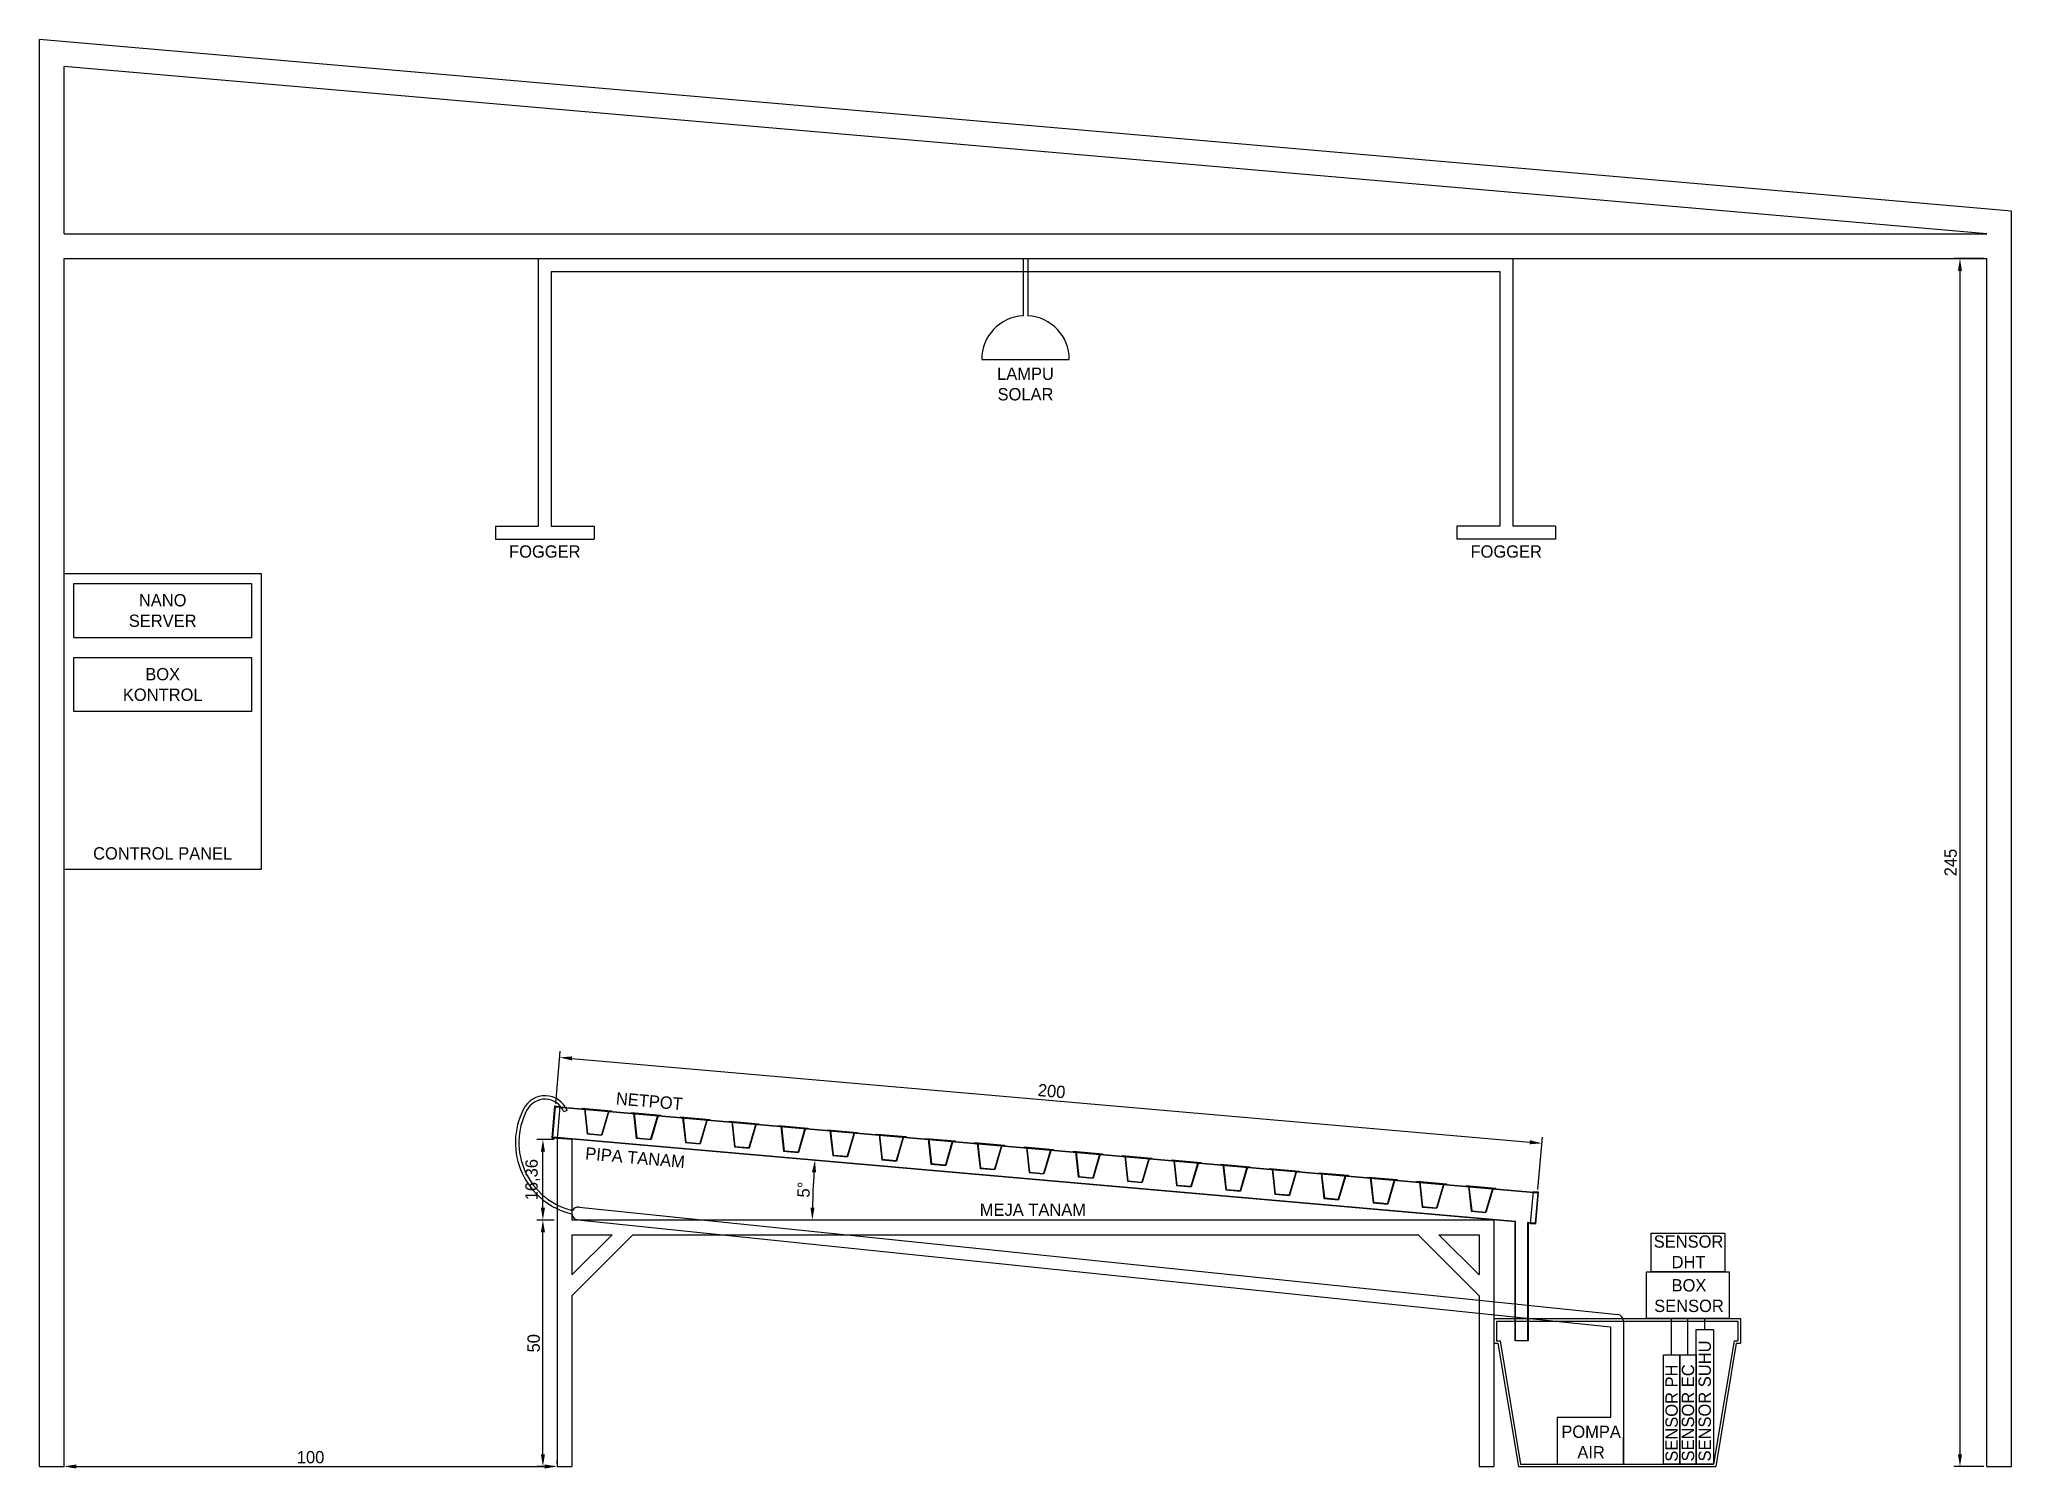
# Model space of a CAD drawing. Header units: millimetres. Extents: x 1384 to 1784, y 1096 to 1386.
import ezdxf

# ---------------------------------------------------------------- set-up
doc = ezdxf.new("R2010")
doc.units = ezdxf.units.MM
for name, color, linetype in [('bak_tampung', 132, 'Continuous'), ('dimensi', 7, 'Continuous'), ('fogger', 132, 'Continuous'), ('greenhouse', 93, 'Continuous'), ('kontrol', 20, 'Continuous'), ('lampu_solar', 61, 'Continuous'), ('meja', 81, 'Continuous'), ('netpot', 50, 'Continuous'), ('paralon', 131, 'Continuous'), ('sensor', 142, 'Continuous'), ('sistem_pompa', 210, 'Continuous')]:
    doc.layers.add(name, color=color, linetype=linetype)
doc.dimstyles.new('ISO-25', dxfattribs={"dimtxt": 2.5, "dimasz": 2.5, "dimexe": 1.25, "dimexo": 0.625, "dimtad": 1, "dimtxsty": 'Standard', "dimcen": 2.5, "dimadec": 0, "dimazin": 0, "dimtfac": 1, "dimtmove": 0, "dimatfit": 3, "dimfxl": 0, "dimarcsym": 0})

# ---------------------------------------------------------------- blocks, each defined once
blk = doc.blocks.new('*D3')
at = {"layer": 'Defpoints', "color": 0}
for p in [(1487.66, 1163.21), (1540.55, 1154.52), (1491.54, 1146.41), (1678.54, 1146.41), (1682.94, 1146.13)]:
    blk.add_point(p, dxfattribs=at)
at = {"layer": 'dimensi', "color": 0, "lineweight": -2}
blk.add_arc((1679.69, 1146.41), 139.38, 176.0277, 178.9723, dxfattribs=at)
at = {"layer": 'dimensi', "color": 0}
for points in [[(1540.23, 1156.1), (1541.06, 1156.04), (1540.84, 1158.56)], [(1540.75, 1148.91), (1539.92, 1148.92), (1540.31, 1146.41)]]:
    blk.add_solid(points, dxfattribs=at)
at = {"layer": 'dimensi', "color": 0, "insert": (1538.57, 1152.57), "char_height": 2.5, "attachment_point": 5, "rotation": 87.5}
blk.add_mtext('5°', dxfattribs=at)
blk = doc.blocks.new('*D4')
at = {"layer": 'Defpoints', "color": 0}
for p in [(1488.2, 1169.44), (1688.31, 1161.96), (1687.44, 1152.01)]:
    blk.add_point(p, dxfattribs=at)
at = {"layer": 'dimensi', "color": 0, "lineweight": -2}
for p, q in [((1488.26, 1170.06), (1489.18, 1180.64)), ((1491.56, 1179.18), (1685.82, 1162.18)), ((1687.49, 1152.63), (1688.42, 1163.21))]:
    blk.add_line(p, q, dxfattribs=at)
at = {"layer": 'dimensi', "color": 0}
for points in [[(1491.6, 1179.59), (1491.53, 1178.76), (1489.07, 1179.39)], [(1685.86, 1162.6), (1685.78, 1161.77), (1688.31, 1161.96)]]:
    blk.add_solid(points, dxfattribs=at)
at = {"layer": 'dimensi', "color": 0, "insert": (1588.85, 1172.55), "char_height": 2.5, "attachment_point": 5, "rotation": 355}
blk.add_mtext('200', dxfattribs=at)
blk = doc.blocks.new('*D5')
at = {"layer": 'Defpoints', "color": 0}
for p in [(1485.66, 1146.41), (1488.54, 1146.41), (1488.54, 1096.41)]:
    blk.add_point(p, dxfattribs=at)
at = {"layer": 'dimensi', "color": 0, "lineweight": -2}
for p, q in [((1487.92, 1146.41), (1484.41, 1146.41)), ((1485.66, 1098.91), (1485.66, 1143.91)), ((1487.92, 1096.41), (1484.41, 1096.41))]:
    blk.add_line(p, q, dxfattribs=at)
at = {"layer": 'dimensi', "color": 0}
for points in [[(1485.25, 1143.91), (1486.08, 1143.91), (1485.66, 1146.41)], [(1485.25, 1098.91), (1486.08, 1098.91), (1485.66, 1096.41)]]:
    blk.add_solid(points, dxfattribs=at)
at = {"layer": 'dimensi', "color": 0, "insert": (1483.79, 1121.41), "char_height": 2.5, "attachment_point": 5, "rotation": 90}
blk.add_mtext('50', dxfattribs=at)
blk = doc.blocks.new('*D6')
at = {"layer": 'Defpoints', "color": 0}
for p in [(1485.66, 1162.77), (1488.54, 1162.77), (1488.54, 1146.41)]:
    blk.add_point(p, dxfattribs=at)
at = {"layer": 'dimensi', "color": 0, "lineweight": -2}
for p, q in [((1487.92, 1162.77), (1484.41, 1162.77)), ((1485.66, 1148.91), (1485.66, 1160.27)), ((1487.92, 1146.41), (1484.41, 1146.41))]:
    blk.add_line(p, q, dxfattribs=at)
at = {"layer": 'dimensi', "color": 0}
for points in [[(1485.25, 1160.27), (1486.08, 1160.27), (1485.66, 1162.77)], [(1485.25, 1148.91), (1486.08, 1148.91), (1485.66, 1146.41)]]:
    blk.add_solid(points, dxfattribs=at)
at = {"layer": 'dimensi', "color": 0, "insert": (1483.58, 1154.59), "char_height": 2.5, "attachment_point": 5, "rotation": 90}
blk.add_mtext('16,36', dxfattribs=at)
blk = doc.blocks.new('*D7')
at = {"layer": 'Defpoints', "color": 0}
for p in [(1388.54, 1096.41), (1488.54, 1096.41), (1488.54, 1096.41)]:
    blk.add_point(p, dxfattribs=at)
at = {"layer": 'dimensi', "color": 0, "lineweight": -2}
for p, q in [((1388.54, 1097.04), (1388.54, 1097.66)), ((1391.04, 1096.41), (1486.04, 1096.41)), ((1488.54, 1097.04), (1488.54, 1097.66))]:
    blk.add_line(p, q, dxfattribs=at)
at = {"layer": 'dimensi', "color": 0}
for points in [[(1391.04, 1096.83), (1391.04, 1096), (1388.54, 1096.41)], [(1486.04, 1096.83), (1486.04, 1096), (1488.54, 1096.41)]]:
    blk.add_solid(points, dxfattribs=at)
at = {"layer": 'dimensi', "color": 0, "insert": (1438.54, 1098.29), "char_height": 2.5, "attachment_point": 5}
blk.add_mtext('100', dxfattribs=at)
blk = doc.blocks.new('*D8')
at = {"layer": 'Defpoints', "color": 0}
for p in [(1778.54, 1341.41), (1773.08, 1096.41), (1778.54, 1096.41)]:
    blk.add_point(p, dxfattribs=at)
at = {"layer": 'dimensi', "color": 0, "lineweight": -2}
for p, q in [((1777.92, 1341.41), (1771.83, 1341.41)), ((1773.08, 1338.91), (1773.08, 1098.91)), ((1777.92, 1096.41), (1771.83, 1096.41))]:
    blk.add_line(p, q, dxfattribs=at)
at = {"layer": 'dimensi', "color": 0}
for points in [[(1772.66, 1338.91), (1773.49, 1338.91), (1773.08, 1341.41)], [(1772.66, 1098.91), (1773.49, 1098.91), (1773.08, 1096.41)]]:
    blk.add_solid(points, dxfattribs=at)
at = {"layer": 'dimensi', "color": 0, "insert": (1771.2, 1218.91), "char_height": 2.5, "attachment_point": 5, "rotation": 90}
blk.add_mtext('245', dxfattribs=at)

msp = doc.modelspace()

# ---------------------------------------------------------------- linework, layer by layer
at = {"layer": 'bak_tampung'}
for p, q in [((1678.544, 1126.413), (1728.544, 1126.413)), ((1678.544, 1126.413), (1678.544, 1121.413)), ((1679.044, 1125.913), (1679.044, 1121.913)), ((1679.044, 1125.913), (1728.044, 1125.913)), ((1685.981, 1126.413), (1728.544, 1126.413)), ((1728.044, 1125.913), (1728.044, 1121.913)), ((1728.544, 1126.413), (1728.544, 1121.413)), ((1678.544, 1121.413), (1679.377, 1121.413)), ((1679.044, 1121.913), (1679.801, 1121.913)), ((1679.377, 1121.413), (1683.544, 1096.413)), ((1679.801, 1121.913), (1683.967, 1096.913)), ((1727.287, 1121.913), (1723.12, 1096.913)), ((1727.711, 1121.413), (1723.544, 1096.413)), ((1727.287, 1121.913), (1728.044, 1121.913)), ((1727.711, 1121.413), (1728.544, 1121.413)), ((1683.544, 1096.413), (1723.544, 1096.413)), ((1683.967, 1096.913), (1723.12, 1096.913))]:
    msp.add_line(p, q, dxfattribs=at)
at = {"layer": 'fogger'}
for p, q in [((1484.724, 1341.413), (1682.364, 1341.413)), ((1484.724, 1341.413), (1484.724, 1287.122)), ((1682.364, 1341.413), (1682.364, 1287.122)), ((1487.364, 1338.773), (1679.724, 1338.773)), ((1487.364, 1338.773), (1487.364, 1287.122)), ((1679.724, 1338.773), (1679.724, 1287.122)), ((1476.044, 1287.122), (1484.724, 1287.122)), ((1476.044, 1287.122), (1476.044, 1284.482)), ((1476.044, 1284.482), (1496.044, 1284.482)), ((1487.364, 1287.122), (1496.044, 1287.122)), ((1496.044, 1287.122), (1496.044, 1284.482)), ((1671.044, 1287.122), (1671.044, 1284.482)), ((1679.724, 1287.122), (1671.044, 1287.122)), ((1691.044, 1284.482), (1671.044, 1284.482)), ((1691.044, 1287.122), (1682.364, 1287.122)), ((1691.044, 1287.122), (1691.044, 1284.482))]:
    msp.add_line(p, q, dxfattribs=at)
at = {"layer": 'greenhouse'}
for p, q in [((1383.544, 1096.413), (1383.544, 1385.858)), ((1783.544, 1350.996), (1383.544, 1385.858)), ((1778.544, 1346.413), (1388.544, 1380.404)), ((1388.544, 1346.413), (1388.544, 1380.404)), ((1783.544, 1096.413), (1783.544, 1350.996)), ((1388.544, 1346.413), (1778.544, 1346.413)), ((1388.544, 1096.413), (1388.544, 1341.413)), ((1388.544, 1341.413), (1778.544, 1341.413)), ((1778.544, 1096.413), (1778.544, 1341.413)), ((1383.544, 1096.413), (1388.544, 1096.413)), ((1778.544, 1096.413), (1783.544, 1096.413))]:
    msp.add_line(p, q, dxfattribs=at)
at = {"layer": 'kontrol'}
for p, q in [((1388.544, 1277.519), (1428.544, 1277.519)), ((1388.544, 1217.519), (1388.544, 1277.519)), ((1428.544, 1277.519), (1428.544, 1217.519)), ((1428.544, 1217.519), (1388.544, 1217.519))]:
    msp.add_line(p, q, dxfattribs=at)
for points in [[(1390.544, 1275.519), (1426.544, 1275.519), (1426.544, 1264.519), (1390.544, 1264.519)], [(1390.544, 1260.519), (1426.544, 1260.519), (1426.544, 1249.519), (1390.544, 1249.519)]]:
    msp.add_lwpolyline(points, close=True, dxfattribs=at)
at = {"layer": 'lampu_solar'}
for p, q in [((1583.044, 1341.413), (1583.044, 1329.814)), ((1583.044, 1341.413), (1584.044, 1341.413)), ((1584.044, 1341.413), (1584.044, 1329.814)), ((1574.658, 1320.942), (1592.43, 1320.942))]:
    msp.add_line(p, q, dxfattribs=at)
for start, end in [(93.22567, 180), (0, 86.77433)]:
    msp.add_arc((1583.544, 1320.942), 8.886, start, end, dxfattribs=at)
at = {"layer": 'meja'}
for p, q in [((1488.544, 1163.036), (1488.544, 1146.413)), ((1488.544, 1163.036), (1491.532, 1162.774)), ((1491.544, 1162.773), (1491.544, 1146.413)), ((1488.544, 1146.413), (1488.544, 1096.413)), ((1491.544, 1146.413), (1678.544, 1146.413)), ((1678.544, 1146.413), (1678.544, 1096.413)), ((1491.544, 1135.271), (1499.686, 1143.413)), ((1491.544, 1143.413), (1499.686, 1143.413)), ((1491.544, 1131.028), (1503.929, 1143.413)), ((1491.544, 1143.413), (1491.544, 1135.271)), ((1503.929, 1143.413), (1663.159, 1143.413)), ((1663.159, 1143.413), (1675.544, 1131.028)), ((1667.402, 1143.413), (1675.544, 1135.271)), ((1667.402, 1143.413), (1675.544, 1143.413)), ((1675.544, 1143.413), (1675.544, 1135.271)), ((1491.544, 1131.028), (1491.544, 1096.413)), ((1675.544, 1131.028), (1675.544, 1096.413)), ((1488.544, 1096.413), (1491.544, 1096.413)), ((1675.544, 1096.413), (1678.544, 1096.413))]:
    msp.add_line(p, q, dxfattribs=at)
at = {"layer": 'netpot'}
for p, q in [((1493.589, 1169.069), (1493.58, 1168.969)), ((1493.58, 1168.969), (1494.078, 1168.926)), ((1493.589, 1169.069), (1499.566, 1168.546)), ((1494.078, 1168.926), (1494.639, 1163.858)), ((1494.18, 1168.917), (1494.729, 1163.95)), ((1494.18, 1168.917), (1498.958, 1168.499)), ((1498.958, 1168.499), (1497.554, 1163.703)), ((1499.059, 1168.49), (1497.627, 1163.596)), ((1499.059, 1168.49), (1499.557, 1168.446)), ((1499.566, 1168.546), (1499.557, 1168.446)), ((1503.551, 1168.197), (1503.542, 1168.098)), ((1503.542, 1168.098), (1504.04, 1168.054)), ((1503.551, 1168.197), (1509.528, 1167.675)), ((1504.04, 1168.054), (1504.601, 1162.986)), ((1504.142, 1168.045), (1508.92, 1167.627)), ((1504.142, 1168.045), (1504.691, 1163.079)), ((1508.92, 1167.627), (1507.516, 1162.831)), ((1509.021, 1167.619), (1507.589, 1162.725)), ((1509.021, 1167.619), (1509.519, 1167.575)), ((1509.528, 1167.675), (1509.519, 1167.575)), ((1513.513, 1167.326), (1513.504, 1167.226)), ((1513.504, 1167.226), (1514.002, 1167.183)), ((1513.513, 1167.326), (1519.49, 1166.803)), ((1514.002, 1167.183), (1514.563, 1162.115)), ((1514.104, 1167.174), (1518.882, 1166.756)), ((1514.104, 1167.174), (1514.653, 1162.207)), ((1518.882, 1166.756), (1517.478, 1161.96)), ((1518.983, 1166.747), (1517.551, 1161.853)), ((1518.983, 1166.747), (1519.481, 1166.703)), ((1519.49, 1166.803), (1519.481, 1166.703)), ((1523.475, 1166.454), (1523.466, 1166.355)), ((1523.466, 1166.355), (1523.964, 1166.311)), ((1523.475, 1166.454), (1529.452, 1165.931)), ((1523.964, 1166.311), (1524.525, 1161.243)), ((1524.066, 1166.302), (1528.844, 1165.884)), ((1524.066, 1166.302), (1524.615, 1161.336)), ((1528.844, 1165.884), (1527.44, 1161.088)), ((1528.945, 1165.875), (1527.513, 1160.982)), ((1528.945, 1165.875), (1529.443, 1165.832)), ((1529.452, 1165.931), (1529.443, 1165.832)), ((1533.437, 1165.583), (1533.428, 1165.483)), ((1533.428, 1165.483), (1533.926, 1165.44)), ((1533.437, 1165.583), (1539.414, 1165.06)), ((1533.926, 1165.44), (1534.486, 1160.371)), ((1534.028, 1165.431), (1538.805, 1165.013)), ((1534.028, 1165.431), (1534.577, 1160.464)), ((1538.805, 1165.013), (1537.402, 1160.217)), ((1538.907, 1165.004), (1537.475, 1160.11)), ((1538.907, 1165.004), (1539.405, 1164.96)), ((1539.414, 1165.06), (1539.405, 1164.96)), ((1543.399, 1164.711), (1543.39, 1164.612)), ((1543.39, 1164.612), (1543.888, 1164.568)), ((1543.399, 1164.711), (1549.376, 1164.188)), ((1543.888, 1164.568), (1544.448, 1159.5)), ((1543.99, 1164.559), (1548.767, 1164.141)), ((1543.99, 1164.559), (1544.539, 1159.592)), ((1548.767, 1164.141), (1547.364, 1159.345)), ((1548.869, 1164.132), (1547.437, 1159.238)), ((1548.869, 1164.132), (1549.367, 1164.089)), ((1549.376, 1164.188), (1549.367, 1164.089)), ((1494.639, 1163.858), (1497.627, 1163.596)), ((1494.729, 1163.95), (1497.554, 1163.703)), ((1504.601, 1162.986), (1507.589, 1162.725)), ((1504.691, 1163.079), (1507.516, 1162.831)), ((1514.563, 1162.115), (1517.551, 1161.853)), ((1514.653, 1162.207), (1517.478, 1161.96)), ((1524.525, 1161.243), (1527.513, 1160.982)), ((1524.615, 1161.336), (1527.44, 1161.088)), ((1534.486, 1160.371), (1537.475, 1160.11)), ((1534.577, 1160.464), (1537.402, 1160.217)), ((1553.361, 1163.84), (1553.352, 1163.74)), ((1553.352, 1163.74), (1553.85, 1163.696)), ((1553.361, 1163.84), (1559.338, 1163.317)), ((1553.85, 1163.696), (1554.41, 1158.628)), ((1553.952, 1163.688), (1554.501, 1158.721)), ((1553.952, 1163.688), (1558.729, 1163.27)), ((1558.729, 1163.27), (1557.326, 1158.474)), ((1558.831, 1163.261), (1557.399, 1158.367)), ((1558.831, 1163.261), (1559.329, 1163.217)), ((1559.338, 1163.317), (1559.329, 1163.217)), ((1563.323, 1162.968), (1563.314, 1162.869)), ((1563.314, 1162.869), (1563.812, 1162.825)), ((1563.323, 1162.968), (1569.3, 1162.445)), ((1563.812, 1162.825), (1564.372, 1157.757)), ((1563.914, 1162.816), (1564.463, 1157.849)), ((1563.914, 1162.816), (1568.691, 1162.398)), ((1568.691, 1162.398), (1567.288, 1157.602)), ((1568.793, 1162.389), (1567.361, 1157.495)), ((1568.793, 1162.389), (1569.291, 1162.346)), ((1569.3, 1162.445), (1569.291, 1162.346)), ((1573.284, 1162.097), (1573.276, 1161.997)), ((1573.276, 1161.997), (1573.774, 1161.953)), ((1573.284, 1162.097), (1579.262, 1161.574)), ((1573.774, 1161.953), (1574.334, 1156.885)), ((1573.875, 1161.944), (1574.425, 1156.978)), ((1573.875, 1161.944), (1578.653, 1161.526)), ((1578.653, 1161.526), (1577.25, 1156.731)), ((1578.755, 1161.518), (1577.323, 1156.624)), ((1578.755, 1161.518), (1579.253, 1161.474)), ((1579.262, 1161.574), (1579.253, 1161.474)), ((1583.246, 1161.225), (1583.238, 1161.125)), ((1583.238, 1161.125), (1583.736, 1161.082)), ((1583.246, 1161.225), (1589.224, 1160.702)), ((1583.736, 1161.082), (1584.296, 1156.014)), ((1583.837, 1161.073), (1584.387, 1156.106)), ((1583.837, 1161.073), (1588.615, 1160.655)), ((1588.615, 1160.655), (1587.212, 1155.859)), ((1588.717, 1160.646), (1587.285, 1155.752)), ((1588.717, 1160.646), (1589.215, 1160.602)), ((1589.224, 1160.702), (1589.215, 1160.602)), ((1593.208, 1160.353), (1593.2, 1160.254)), ((1593.2, 1160.254), (1593.698, 1160.21)), ((1593.208, 1160.353), (1599.186, 1159.831)), ((1593.698, 1160.21), (1594.258, 1155.142)), ((1593.799, 1160.201), (1598.577, 1159.783)), ((1593.799, 1160.201), (1594.349, 1155.235)), ((1544.448, 1159.5), (1547.437, 1159.238)), ((1544.539, 1159.592), (1547.364, 1159.345)), ((1554.41, 1158.628), (1557.399, 1158.367)), ((1554.501, 1158.721), (1557.326, 1158.474)), ((1564.372, 1157.757), (1567.361, 1157.495)), ((1564.463, 1157.849), (1567.288, 1157.602)), ((1574.334, 1156.885), (1577.323, 1156.624)), ((1574.425, 1156.978), (1577.25, 1156.731)), ((1584.296, 1156.014), (1587.285, 1155.752)), ((1584.387, 1156.106), (1587.212, 1155.859)), ((1598.577, 1159.783), (1597.174, 1154.987)), ((1598.679, 1159.774), (1597.247, 1154.881)), ((1598.679, 1159.774), (1599.177, 1159.731)), ((1599.186, 1159.831), (1599.177, 1159.731)), ((1603.17, 1159.482), (1603.162, 1159.382)), ((1603.162, 1159.382), (1603.66, 1159.339)), ((1603.17, 1159.482), (1609.147, 1158.959)), ((1603.66, 1159.339), (1604.22, 1154.271)), ((1603.761, 1159.33), (1604.311, 1154.363)), ((1603.761, 1159.33), (1608.539, 1158.912)), ((1608.539, 1158.912), (1607.136, 1154.116)), ((1608.641, 1158.903), (1607.209, 1154.009)), ((1608.641, 1158.903), (1609.139, 1158.859)), ((1609.147, 1158.959), (1609.139, 1158.859)), ((1613.132, 1158.61), (1613.124, 1158.511)), ((1613.124, 1158.511), (1613.622, 1158.467)), ((1613.132, 1158.61), (1619.109, 1158.087)), ((1613.622, 1158.467), (1614.182, 1153.399)), ((1613.723, 1158.458), (1614.272, 1153.491)), ((1613.723, 1158.458), (1618.501, 1158.04)), ((1618.501, 1158.04), (1617.098, 1153.244)), ((1618.603, 1158.031), (1617.171, 1153.138)), ((1618.603, 1158.031), (1619.101, 1157.988)), ((1619.109, 1158.087), (1619.101, 1157.988)), ((1623.094, 1157.739), (1623.086, 1157.639)), ((1623.086, 1157.639), (1623.584, 1157.596)), ((1623.094, 1157.739), (1629.071, 1157.216)), ((1623.584, 1157.596), (1624.144, 1152.527)), ((1623.685, 1157.587), (1624.234, 1152.62)), ((1623.685, 1157.587), (1628.463, 1157.169)), ((1628.463, 1157.169), (1627.06, 1152.373)), ((1628.565, 1157.16), (1627.133, 1152.266)), ((1628.565, 1157.16), (1629.063, 1157.116)), ((1629.071, 1157.216), (1629.063, 1157.116)), ((1633.056, 1156.867), (1633.047, 1156.768)), ((1633.047, 1156.768), (1633.546, 1156.724)), ((1633.056, 1156.867), (1639.033, 1156.344)), ((1633.546, 1156.724), (1634.106, 1151.656)), ((1633.647, 1156.715), (1634.196, 1151.748)), ((1633.647, 1156.715), (1638.425, 1156.297)), ((1638.425, 1156.297), (1637.022, 1151.501)), ((1638.527, 1156.288), (1637.095, 1151.394)), ((1638.527, 1156.288), (1639.025, 1156.245)), ((1639.033, 1156.344), (1639.025, 1156.245)), ((1594.258, 1155.142), (1597.247, 1154.881)), ((1594.349, 1155.235), (1597.174, 1154.987)), ((1604.22, 1154.271), (1607.209, 1154.009)), ((1604.311, 1154.363), (1607.136, 1154.116)), ((1614.182, 1153.399), (1617.171, 1153.138)), ((1614.272, 1153.491), (1617.098, 1153.244)), ((1624.144, 1152.527), (1627.133, 1152.266)), ((1624.234, 1152.62), (1627.06, 1152.373)), ((1643.018, 1155.996), (1643.009, 1155.896)), ((1643.009, 1155.896), (1643.507, 1155.852)), ((1643.018, 1155.996), (1648.995, 1155.473)), ((1643.507, 1155.852), (1644.068, 1150.784)), ((1643.609, 1155.844), (1648.387, 1155.426)), ((1643.609, 1155.844), (1644.158, 1150.877)), ((1648.387, 1155.426), (1646.984, 1150.63)), ((1648.488, 1155.417), (1647.056, 1150.523)), ((1648.488, 1155.417), (1648.987, 1155.373)), ((1648.995, 1155.473), (1648.987, 1155.373)), ((1652.98, 1155.124), (1652.971, 1155.025)), ((1652.971, 1155.025), (1653.469, 1154.981)), ((1652.98, 1155.124), (1658.957, 1154.601)), ((1653.469, 1154.981), (1654.03, 1149.913)), ((1653.571, 1154.972), (1654.12, 1150.005)), ((1653.571, 1154.972), (1658.349, 1154.554)), ((1658.349, 1154.554), (1656.945, 1149.758)), ((1658.45, 1154.545), (1657.018, 1149.651)), ((1658.45, 1154.545), (1658.949, 1154.502)), ((1658.957, 1154.601), (1658.949, 1154.502)), ((1662.942, 1154.253), (1662.933, 1154.153)), ((1662.933, 1154.153), (1663.431, 1154.109)), ((1662.942, 1154.253), (1668.919, 1153.73)), ((1663.431, 1154.109), (1663.992, 1149.041)), ((1663.533, 1154.1), (1664.082, 1149.134)), ((1663.533, 1154.1), (1668.311, 1153.682)), ((1668.311, 1153.682), (1666.907, 1148.887)), ((1668.412, 1153.674), (1666.98, 1148.78)), ((1668.412, 1153.674), (1668.91, 1153.63)), ((1668.919, 1153.73), (1668.91, 1153.63)), ((1672.904, 1153.381), (1672.895, 1153.281)), ((1672.895, 1153.281), (1673.393, 1153.238)), ((1672.904, 1153.381), (1678.881, 1152.858)), ((1673.393, 1153.238), (1673.954, 1148.17)), ((1673.495, 1153.229), (1674.044, 1148.262)), ((1673.495, 1153.229), (1678.273, 1152.811)), ((1678.273, 1152.811), (1676.869, 1148.015)), ((1678.374, 1152.802), (1676.942, 1147.908)), ((1678.374, 1152.802), (1678.872, 1152.758)), ((1678.881, 1152.858), (1678.872, 1152.758)), ((1634.106, 1151.656), (1637.095, 1151.394)), ((1634.196, 1151.748), (1637.022, 1151.501)), ((1644.068, 1150.784), (1647.056, 1150.523)), ((1644.158, 1150.877), (1646.984, 1150.63)), ((1654.03, 1149.913), (1657.018, 1149.651)), ((1654.12, 1150.005), (1656.945, 1149.758)), ((1663.992, 1149.041), (1666.98, 1148.78)), ((1664.082, 1149.134), (1666.907, 1148.887)), ((1673.954, 1148.17), (1676.942, 1147.908)), ((1674.044, 1148.262), (1676.869, 1148.015))]:
    msp.add_line(p, q, dxfattribs=at)
at = {"layer": 'paralon'}
for p, q in [((1487.539, 1163.023), (1488.11, 1169.548)), ((1488.11, 1169.548), (1489.106, 1169.461)), ((1489.106, 1169.461), (1488.535, 1162.936)), ((1488.535, 1162.936), (1487.539, 1163.023)), ((1685.981, 1145.662), (1686.552, 1152.187)), ((1686.552, 1152.187), (1687.548, 1152.1)), ((1687.548, 1152.1), (1686.977, 1145.575)), ((1682.843, 1121.913), (1682.843, 1146.037)), ((1682.943, 1121.913), (1682.943, 1146.128)), ((1685.383, 1145.915), (1685.383, 1121.913)), ((1685.483, 1145.806), (1685.483, 1121.913)), ((1686.977, 1145.575), (1685.981, 1145.662)), ((1685.483, 1121.913), (1682.943, 1121.913))]:
    msp.add_line(p, q, dxfattribs=at)
for points in [[(1682.843, 1146.037), (1487.647, 1163.114), (1488.201, 1169.44), (1687.44, 1152.009), (1686.886, 1145.683), (1685.483, 1145.806)], [(1682.943, 1146.128), (1487.656, 1163.214), (1488.192, 1169.34), (1687.431, 1151.909), (1686.895, 1145.783), (1685.383, 1145.915)]]:
    msp.add_lwpolyline(points, dxfattribs=at)
at = {"layer": 'sensor'}
for p, q in [((1714.583, 1119.062), (1714.583, 1126.413)), ((1717.896, 1119.062), (1717.896, 1126.413)), ((1721.335, 1124.224), (1721.335, 1126.413))]:
    msp.add_line(p, q, dxfattribs=at)
for points in [[(1710.432, 1143.759), (1725.36, 1143.759), (1725.36, 1135.93), (1710.432, 1135.93)], [(1709.518, 1135.93), (1726.274, 1135.93), (1726.274, 1126.413), (1709.518, 1126.413)], [(1719.549, 1096.913), (1719.549, 1124.224), (1723.12, 1124.224), (1723.12, 1096.913)], [(1712.922, 1096.913), (1712.922, 1119.062), (1716.243, 1119.062), (1716.243, 1096.913)], [(1716.243, 1096.913), (1716.243, 1119.062), (1719.549, 1119.062), (1719.549, 1096.913)]]:
    msp.add_lwpolyline(points, close=True, dxfattribs=at)
at = {"layer": 'sistem_pompa'}
for p, q in [((1490.568, 1168.625), (1489.922, 1168.355)), ((1493, 1149.046), (1703.68, 1127.226)), ((1492.728, 1146.42), (1702.224, 1124.723)), ((1702.224, 1124.723), (1702.224, 1106.342)), ((1704.864, 1125.913), (1704.864, 1096.913)), ((1691.397, 1106.342), (1691.397, 1096.913)), ((1702.224, 1106.342), (1691.397, 1106.342)), ((1704.864, 1096.913), (1704.864, 1102.376)), ((1691.397, 1096.913), (1704.864, 1096.913))]:
    msp.add_line(p, q, dxfattribs=at)
for centre, radius, start, end in [((1494.994, 1162.13), 14.903, 152.90941, 256.62898), ((1494.994, 1162.13), 14.203, 152.90941, 256.50832), ((1486.08, 1166.749), 4.864, 22.69085, 153.58069), ((1486.08, 1166.749), 4.164, 22.69085, 153.58069), ((1492.864, 1147.733), 1.32, 84.08699, 153.68468), ((1492.864, 1147.733), 1.32, 184.46677, 264.08699), ((1703.544, 1125.913), 1.32, 0, 84.08699)]:
    msp.add_arc(centre, radius, start, end, dxfattribs=at)

# ---------------------------------------------------------------- texts
at = {"layer": 'fogger', "char_height": 2.5, "width": 20, "attachment_point": 5}
for insert in [(1486.044, 1281.982), (1681.044, 1281.982)]:
    msp.add_mtext('{\\fMS Shell Dlg|b0|i0|c0|p0;FOGGER}', dxfattribs=dict(at, insert=insert))
at = {"layer": 'kontrol', "char_height": 2.5}
for s, insert, width, attachment_point in [('{\\fMS Shell Dlg|b0|i0|c0|p0;NANO\\PSERVER}', (1408.544, 1270.019), 36, 5), ('{\\fMS Shell Dlg|b0|i0|c0|p0;BOX\\PKONTROL}', (1408.544, 1255.019), 36, 5), ('{\\fMS Shell Dlg|b0|i0|c0|p0;CONTROL PANEL}', (1408.544, 1219.486), 31.04465, 8)]:
    msp.add_mtext(s, dxfattribs=dict(at, insert=insert, width=width, attachment_point=attachment_point))
at = {"layer": 'lampu_solar', "insert": (1583.544, 1315.962), "char_height": 2.5, "width": 17.77181, "attachment_point": 5}
msp.add_mtext('{\\fMS Shell Dlg|b0|i0|c0|p0;LAMPU\\PSOLAR}', dxfattribs=at)
at = {"layer": 'meja', "insert": (1585.044, 1148.487), "char_height": 2.5, "width": 33.65032, "attachment_point": 5}
msp.add_mtext('{\\fMS Shell Dlg|b0|i0|c0|p0;MEJA TANAM}', dxfattribs=at)
at = {"layer": 'netpot', "insert": (1507.247, 1170.498), "char_height": 2.5, "width": 21.32394, "attachment_point": 5, "rotation": 355}
msp.add_mtext('{\\fMS Shell Dlg|b0|i0|c0|p0;NETPOT}', dxfattribs=at)
at = {"layer": 'paralon', "insert": (1504.363, 1159.072), "char_height": 2.5, "width": 25.67582, "attachment_point": 5, "rotation": 355}
msp.add_mtext('{\\fMS Shell Dlg|b0|i0|c0|p0;PIPA TANAM}', dxfattribs=at)
at = {"layer": 'sensor', "char_height": 2.5, "attachment_point": 5}
for s, insert, width in [('{\\fMS Shell Dlg|b0|i0|c0|p0;SENSOR\\PDHT}', (1718.026, 1139.96), 14.81384), ('{\\fMS Shell Dlg|b0|i0|c0|p0;BOX\\PSENSOR}', (1718.117, 1131.062), 16.75569)]:
    msp.add_mtext(s, dxfattribs=dict(at, insert=insert, width=width))
at = {"layer": 'sensor', "char_height": 2.5, "attachment_point": 1, "rotation": 90}
for s, insert, width in [('{\\fMS Shell Dlg|b0|i0|c0|p0;SENSOR SUHU}', (1720.057, 1097.443), 27.89481), ('{\\fMS Shell Dlg|b0|i0|c0|p0;SENSOR PH}', (1713.339, 1097.391), 22.15232), ('{\\fMS Shell Dlg|b0|i0|c0|p0;SENSOR EC}', (1716.655, 1097.445), 22.53106)]:
    msp.add_mtext(s, dxfattribs=dict(at, insert=insert, width=width))
at = {"layer": 'sistem_pompa', "insert": (1698.263, 1101.387), "char_height": 2.5, "width": 13.50642, "attachment_point": 5}
msp.add_mtext('{\\fMS Shell Dlg|b0|i0|c0|p0;POMPA\\PAIR}', dxfattribs=at)

# ---------------------------------------------------------------- dimensions: what is measured, and where the dimension line sits
at = {"layer": 'dimensi'}
for base, p1, p2, picture, middle in [((1773.078, 1096.413), (1778.544, 1341.413), (1778.544, 1096.413), '*D8', (1771.203, 1218.913)), ((1485.663, 1162.773), (1488.544, 1146.413), (1488.544, 1162.773), '*D6', (1483.58, 1154.593))]:
    dim = msp.add_linear_dim(base=base, p1=p1, p2=p2, angle=90, dimstyle='ISO-25', dxfattribs=at)
    dim.commit()
    dim.dimension.update_dxf_attribs({"geometry": picture, "text_midpoint": middle})
for p1, p2, distance, picture, middle in [((1488.201, 1169.44), (1687.44, 1152.009), 9.992, '*D4', (1588.855, 1172.547)), ((1488.544, 1096.413), (1488.544, 1146.413), 2.881, '*D5', (1483.788, 1121.413))]:
    dim = msp.add_aligned_dim(p1=p1, p2=p2, distance=distance, dimstyle='ISO-25', dxfattribs=at)
    dim.commit()
    dim.dimension.update_dxf_attribs({"geometry": picture, "text_midpoint": middle})
dim = msp.add_angular_dim_2l(base=(1540.547, 1154.517), line1=((1682.943, 1146.128), (1487.656, 1163.214)), line2=((1491.544, 1146.413), (1678.544, 1146.413)), dimstyle='ISO-25', dxfattribs=at)
dim.commit()
dim.dimension.update_dxf_attribs({"geometry": '*D3', "text_midpoint": (1538.571, 1152.574)})
dim = msp.add_linear_dim(base=(1488.544, 1096.413), p1=(1388.544, 1096.413), p2=(1488.544, 1096.413), dimstyle='ISO-25', dxfattribs=at)
dim.commit()
dim.dimension.update_dxf_attribs({"geometry": '*D7', "text_midpoint": (1438.544, 1098.288)})

doc.saveas('drawing.dxf')
